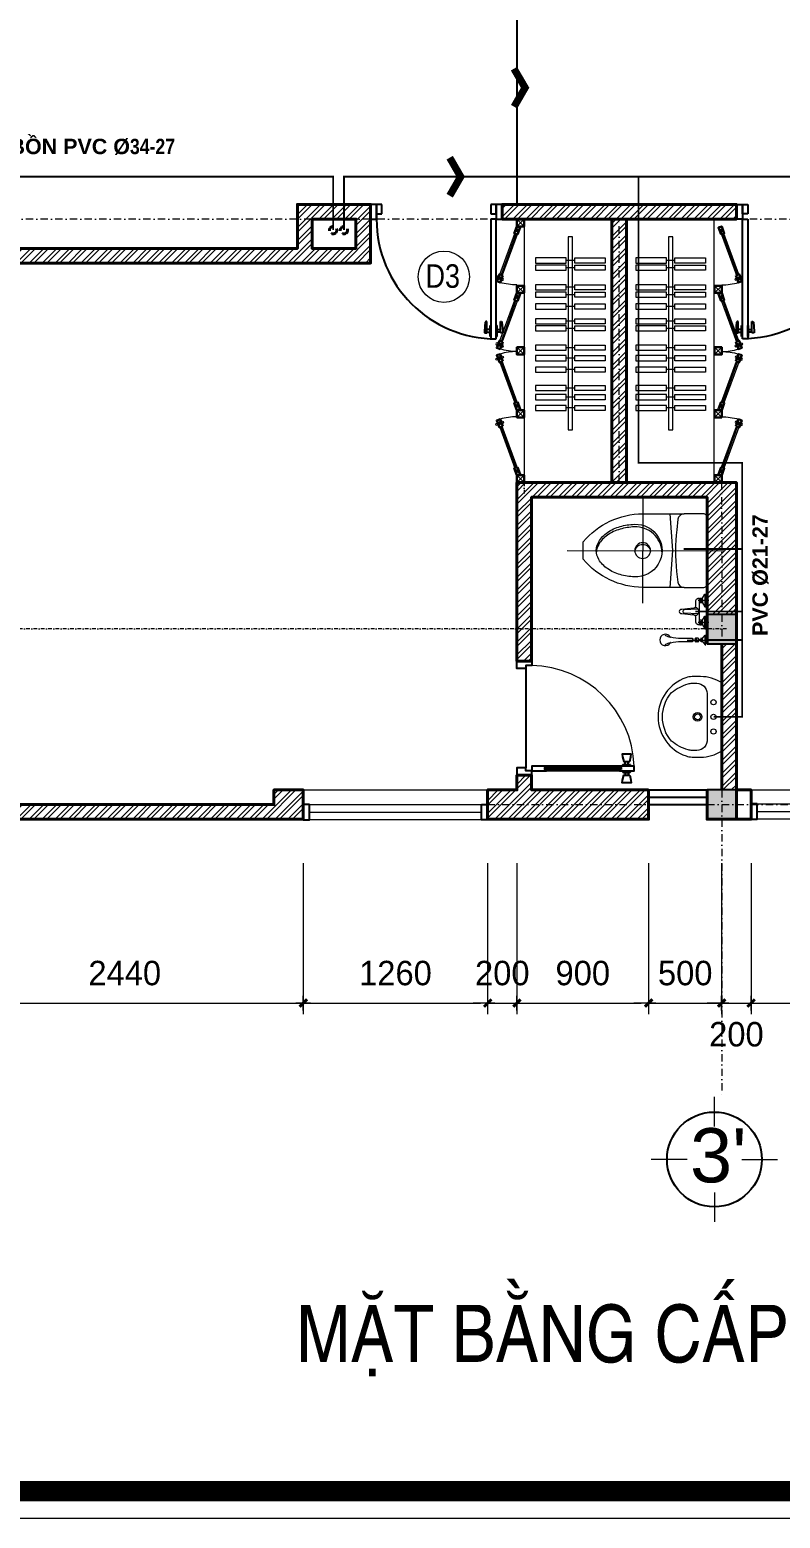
# Model space of a CAD drawing. Header units: millimetres. Extents: x 615730 to 2792744, y 139412 to 597571.
# Drawn here: x 696418 to 701546, y 261813 to 271981 of the extents above; entities that cross this region are included whole.
import ezdxf
from ezdxf.enums import TextEntityAlignment as Align

# ---------------------------------------------------------------- set-up
doc = ezdxf.new("R2010")
doc.units = ezdxf.units.MM
doc.header["$MEASUREMENT"] = 0
doc.header["$PDMODE"] = 34
for name, pattern in [('DASHDOT', [1, 0.5, -0.25, 0, -0.25]), ('DASHED2', [0.375, 0.25, -0.125]), ('HIDDEN2', [0.1875, 0.125, -0.0625])]:
    doc.linetypes.add(name, pattern=pattern)
doc.layers.get('0').update_dxf_attribs({"lineweight": 5})
for name, color, linetype, lineweight in [('0.1(9)', 9, 'Continuous', 13), ('1L', 1, 'Continuous', 9), ('AN_0.20', 2, 'Continuous', 20), ('CHITIET', 144, 'Continuous', 5), ('HATCH', 42, 'Continuous', 5), ('Ncua', 121, 'Continuous', 18), ('net dut', 6, 'DASHDOT', 40), ('NETNGOAITUONG', 1, 'Continuous', 40), ('NTHAY1', 61, 'Continuous', 25), ('thay', 7, 'Continuous', 15), ('TIM TRUC', 149, 'DASHDOT', 9), ('VATDUNG', 33, 'Continuous', 13), ('VLIEU', 250, 'Continuous', 9)]:
    doc.layers.add(name, color=color, linetype=linetype, lineweight=lineweight)
for name, color, linetype in [('AN_TEXT', 254, 'Continuous'), ('CUA', 132, 'Continuous'), ('DOORS', 1, 'Continuous'), ('H', 252, 'Continuous'), ('NET MANH', 252, 'Continuous'), ('NETCAT', 4, 'Continuous'), ('netthay', 3, 'Continuous'), ('SWING', 7, 'Continuous'), ('TEXT', 2, 'Continuous'), ('THBI-VS', 1, 'Continuous'), ('VL', 155, 'Continuous')]:
    doc.layers.add(name, color=color, linetype=linetype)
doc.styles.add('H280', font='', dxfattribs={"height": 200})
doc.styles.add('KT OZON', font='', dxfattribs={"height": 200})
doc.styles.add('romans', font='romans.shx', dxfattribs={"height": 240})
doc.styles.get("Standard").update_dxf_attribs({"font": ''})
doc.styles.add('VNI-AVO', font='vni-roms.shx')
doc.styles.get('H280').set_extended_font_data('VNI-Avo')
doc.styles.get('KT OZON').set_extended_font_data('VNI-Helve')
doc.styles.get('Standard').set_extended_font_data('VNI-Avo')
doc.dimstyles.new('1-50b', dxfattribs={"dimtxt": 167, "dimasz": 50, "dimexe": 75, "dimexo": 150, "dimgap": 120, "dimtad": 1, "dimdec": 0, "dimzin": 12, "dimtxsty": 'VNI-AVO', "dimblk": ']', "dimcen": 0, "dimdle": 50, "dimclrd": 252, "dimclre": 252, "dimclrt": 2, "dimadec": 0, "dimazin": 0, "dimtfac": 1, "dimtdec": 0, "dimtix": 1, "dimtmove": 2, "dimatfit": 0, "dimldrblk": 'OPEN90', "dimfxl": 1, "dimlwd": -1, "dimlwe": -1, "dimarcsym": 0})
pattern_1 = [(45, (27371.52, -23123.69), (-44.194174, 44.194174), []), (45, (27371.52, -23092.44), (-44.194174, 44.194174), [])]

# ---------------------------------------------------------------- blocks, each defined once
blk = doc.blocks.new('08PDRR02')
at = {"color": 0, "linetype": 'ByBlock'}
for p, q in [((1, 0), (0, 0)), ((0, 0), (0, -1)), ((1, -1), (1, 0)), ((0, -1), (1, -1))]:
    blk.add_line(p, q, dxfattribs=at)
blk = doc.blocks.new('08PDNB02')
at = {"color": 0, "linetype": 'ByBlock'}
for p, q in [((0, -1.62), (0, 1.62)), ((0, 1.62), (0.25, 1.62)), ((0.25, -1.62), (0.25, 1.62)), ((0.25, 0.38), (1.25, 0.38)), ((1.25, -0.55), (1.25, 2.75)), ((1.25, 2.75), (1.54, 2.75)), ((1.54, 2.75), (1.69, 2.59)), ((1.69, 2.59), (1.95, -0.13)), ((0.25, -1.62), (0, -1.62)), ((1.25, -0.38), (0.25, -0.38)), ((1.95, -0.55), (1.25, -0.55)), ((1.95, -0.13), (1.95, -0.55))]:
    blk.add_line(p, q, dxfattribs=at)
blk = doc.blocks.new('*U45')
at = {"layer": 'DOORS', "color": 0, "linetype": 'Continuous', "ltscale": 200}
for p, q in [((0, 15), (0, 55)), ((900, 15), (900, 55)), ((0, -25), (0, -55)), ((900, -25), (900, -55))]:
    blk.add_line(p, q, dxfattribs=at)
at = {"layer": 'SWING', "color": 1, "linetype": 'Continuous', "ltscale": 200}
blk.add_arc((0, 55), 900, 0, 90, dxfattribs=at)
at = {"layer": 'DOORS', "color": 8, "linetype": 'Continuous', "ltscale": 200, "xscale": 25.4, "yscale": 25.4, "zscale": 25.4, "rotation": 180}
blk.add_blockref('08PDNB02', (0, 895), dxfattribs=at)
at = {"layer": 'DOORS', "color": 0, "linetype": 'Continuous', "ltscale": 200, "xscale": 900, "yscale": 39.99999999999999, "rotation": 90}
blk.add_blockref('08PDRR02', (0, 55), dxfattribs=at)
at = {"layer": 'DOORS', "color": 8, "linetype": 'Continuous', "ltscale": 200, "xscale": 25.4, "yscale": -25.4, "zscale": 25.4}
blk.add_blockref('08PDNB02', (40, 895), dxfattribs=at)
at = {"layer": 'DOORS', "color": 0, "linetype": 'Continuous', "ltscale": 200, "xscale": 45, "yscale": 110}
for p in [(-45, 55), (900, 55)]:
    blk.add_blockref('08PDRR02', p, dxfattribs=at)
at = {"layer": 'DOORS', "color": 1, "linetype": 'Continuous', "ltscale": 200, "xscale": 39.99999999999999, "yscale": 69.99999999999999}
for p in [(0, 15), (860, 15)]:
    blk.add_blockref('08PDRR02', p, dxfattribs=at)
blk = doc.blocks.new('A$C15981CF1')
at = {"color": 8, "linetype": 'Continuous'}
for p, q in [((98, 611), (98, 89)), ((81, 101), (81, 599)), ((114, 101), (114, 599)), ((71, 61), (51, 61)), ((71, 40), (51, 40)), ((124, 61), (144, 61)), ((124, 40), (144, 40))]:
    blk.add_line(p, q, dxfattribs=at)
for points in [[(101, 741), (101, 801), (51, 801), (51, 700), (81, 700), (81, 741)], [(780, 741), (780, 801), (831, 801), (831, 700), (800, 700), (800, 741)], [(81, 599), (91, 599), (91, 611), (104, 611), (104, 599), (114, 599), (114, 700), (81, 700)], [(51, 30), (18, 22), (0, 20), (0, 81), (18, 79), (51, 71)], [(91, 89), (91, 101), (81, 101), (81, 0), (114, 0), (114, 101), (104, 101), (104, 89)], [(144, 30), (178, 22), (195, 20), (195, 81), (178, 79), (144, 71)]]:
    blk.add_lwpolyline(points, close=True, dxfattribs=at)
for points in [[(81, 78), (76, 78, 0.414214), (71, 73), (71, 30, 0.414214), (76, 25), (81, 25)], [(114, 78), (119, 78, -0.414214), (124, 73), (124, 30, -0.414214), (119, 25), (114, 25)]]:
    blk.add_lwpolyline(points, format="xyb", dxfattribs=at)
at = {"layer": '1L', "color": 8, "linetype": 'Continuous'}
for p, q in [((91, 611), (91, 89)), ((104, 611), (104, 89))]:
    blk.add_line(p, q, dxfattribs=at)
at = {"layer": '1L', "color": 8}
blk.add_arc((90, 710), 710, 271.9486, 359.1894, dxfattribs=at)
blk = doc.blocks.new('A$C1697067F')
at = {"layer": 'NETCAT', "color": 8, "linetype": 'Continuous'}
blk.add_blockref('A$C15981CF1', (0, 0), dxfattribs=at)
blk = doc.blocks.new('TRUC 1')
at = {"ltscale": 50}
blk.add_circle((0, -9525), 8572, dxfattribs=at)
at = {"layer": '0.1(9)', "ltscale": 50}
for p, q in [((0, -3572), (0, 1782)), ((-4942, -9525), (-11427, -9525)), ((4942, -9525), (11427, -9525)), ((0, -15478), (0, -20832))]:
    blk.add_line(p, q, dxfattribs=at)
at = {"layer": 'TEXT', "ltscale": 50, "style": 'H280'}
blk.add_attdef('1', text='', height=10478, dxfattribs=at).set_placement((-214, -4892), align=Align.CENTER)
blk = doc.blocks.new('vtt2')
at = {"layer": 'VATDUNG'}
for p, q in [((-10, 0), (10, 0)), ((10, 0), (10, -10)), ((140, 0), (140, -10)), ((160, 0), (140, 0)), ((-44, -16), (-44, -11)), ((-44, -11), (44, -11)), ((-16, -33), (-44, -16)), ((-44, -16), (44, -16)), ((0, -33), (-16, -33)), ((-15, -51), (-15, -39)), ((-13, -37), (-14, -33)), ((-13, -37), (-10, -37)), ((10, -10), (-10, -10)), ((-9, -56), (-9, -53)), ((-7, -52), (-7, -37)), ((-4, -37), (4, -37)), ((4, -53), (-4, -53)), ((0, -33), (16, -33)), ((7, -52), (7, -37)), ((9, -56), (9, -53)), ((10, -37), (13, -37)), ((13, -53), (10, -53)), ((13, -37), (14, -33)), ((15, -39), (15, -51)), ((16, -33), (44, -16)), ((44, -16), (44, -11)), ((58, -68), (63, -156)), ((92, -68), (87, -156)), ((106, -16), (106, -11)), ((194, -11), (106, -11)), ((134, -33), (106, -16)), ((194, -16), (106, -16)), ((150, -33), (134, -33)), ((135, -39), (135, -51)), ((137, -37), (136, -33)), ((140, -37), (137, -37)), ((137, -53), (140, -53)), ((140, -10), (160, -10)), ((141, -56), (141, -53)), ((143, -52), (143, -37)), ((154, -37), (146, -37)), ((146, -53), (154, -53)), ((150, -33), (166, -33)), ((157, -52), (157, -37)), ((159, -56), (159, -53)), ((163, -37), (160, -37)), ((163, -37), (164, -33)), ((165, -51), (165, -39)), ((166, -33), (194, -16)), ((194, -16), (194, -11)), ((237, -15), (237, -11)), ((302, -11), (237, -11)), ((261, -35), (237, -15)), ((302, -15), (237, -15)), ((257, -65), (257, -78)), ((258, -43), (258, -37)), ((280, -37), (259, -37)), ((259, -43), (280, -43)), ((261, -35), (270, -35)), ((261, -45), (270, -45)), ((266, -60), (267, -47)), ((278, -35), (270, -35)), ((278, -45), (270, -45)), ((273, -60), (272, -47)), ((278, -35), (302, -15)), ((280, -43), (280, -37)), ((282, -65), (282, -78)), ((302, -15), (302, -11))]:
    blk.add_line(p, q, dxfattribs=at)
at = {"layer": 'VATDUNG', "linetype": 'Continuous'}
for p, q in [((0, 11), (0, -62)), ((150, 11), (150, -62)), ((270, -138), (270, 24)), ((259, -43), (259, -37)), ((260, -43), (260, -37)), ((261, -43), (261, -37)), ((262, -43), (262, -37)), ((263, -43), (263, -37)), ((263, -85), (263, -73)), ((264, -43), (264, -37)), ((265, -43), (265, -37)), ((266, -43), (266, -37)), ((267, -43), (267, -37)), ((268, -43), (268, -37)), ((269, -43), (269, -37)), ((270, -43), (270, -37)), ((271, -43), (271, -37)), ((272, -43), (272, -37)), ((273, -43), (273, -37)), ((274, -43), (274, -37)), ((275, -43), (275, -37)), ((276, -43), (276, -37)), ((276, -85), (276, -73)), ((277, -43), (277, -37)), ((278, -43), (278, -37)), ((279, -43), (279, -37))]:
    blk.add_line(p, q, dxfattribs=at)
at = {"layer": 'VATDUNG'}
for points in [[(-10, -10), (-10, 0)], [(160, -10), (160, 0)]]:
    blk.add_lwpolyline(points, dxfattribs=at)
for points in [[(-10, -53), (-13, -53, -0.414214), (-15, -51)], [(53, -95, -0.076151), (50, -87, 0.253452), (33, -78), (1, -78, -0.414214), (-15, -62), (-15, -56), (165, -56), (165, -62, -0.414214), (149, -78), (117, -78, 0.253452), (100, -87, -0.076151), (97, -95)], [(53, -96), (61, -175, 1.184895), (89, -175), (97, -95)], [(160, -53), (163, -53, 0.414214), (165, -51)], [(262, -100, 0.24616), (260, -103), (260, -177, -0.04738), (251, -252, 3.957386), (288, -252, -0.04738), (280, -177), (280, -103, 0.182299), (278, -100, 0.036518), (277, -97, 0.144549), (262, -97, 0.036518), (261, -100)], [(266, -57, 0.018576), (265, -58, 0.076901), (261, -59, 0.107156), (258, -62, 0.146395), (257, -65, 0.146395)], [(270, -71, 0.063925), (265, -71, 0.076901), (261, -73, 0.107156), (258, -76, 0.146395), (257, -78, 0.146395), (258, -81, 0.107156), (261, -84, 0.045668), (263, -85, 0.063925)], [(276, -85, 0.045668), (278, -84, 0.107156), (281, -81, 0.146395), (282, -78, 0.146395), (281, -76, 0.107156), (278, -73, 0.076901), (274, -71, 0.063925), (270, -71, 0.063925)], [(282, -65, 0.146395), (281, -62, 0.107156), (278, -59, 0.076901), (274, -58, 0.018576), (273, -57, 0.063925)]]:
    blk.add_lwpolyline(points, format="xyb", dxfattribs=at)
at = {"layer": 'VATDUNG', "linetype": 'Continuous'}
for points in [[(270, -72, 0.063925), (265, -73, 0.076901), (261, -74, 0.107156), (259, -76, 0.146395), (259, -78, 0.146395), (259, -80, 0.107156), (261, -83, 0.033209), (263, -83, 0.063925)], [(276, -83, 0.033209), (278, -83, 0.107156), (280, -80, 0.146395), (280, -78, 0.146395), (280, -76, 0.107156), (278, -74, 0.076901), (274, -73, 0.063925), (270, -72, 0.063925)]]:
    blk.add_lwpolyline(points, format="xyb", dxfattribs=at)
at = {"layer": 'VATDUNG'}
for centre, radius, start, end in [((-13, -39), 2, 90, 180), ((-23, -97), 61.9, 75.1734, 77.7048), ((-23, 8), 61.9, 282.2952, 284.8266), ((9, -97), 61.9, 102.2952, 104.8266), ((9, 8), 61.9, 255.1734, 257.7048), ((-9, -97), 61.9, 75.1734, 77.7048), ((-9, 8), 61.9, 282.2952, 284.8266), ((23, -97), 61.9, 102.2952, 104.8266), ((23, 8), 61.9, 255.1734, 257.7048), ((13, -39), 2, 0, 90), ((13, -51), 2, 270, 0), ((75, -82), 25.7, 346.8148, 193.1852), ((75, -82), 25.7, 210.604, 233.5986), ((33, -98), 20, 6.0147, 10.6781), ((75, -82), 25.7, 306.4014, 329.396), ((117, -98), 20, 169.3219, 173.9853), ((137, -39), 2, 90, 180), ((137, -51), 2, 180, 270), ((127, -97), 61.9, 75.1734, 77.7048), ((127, 8), 61.9, 282.2952, 284.8266), ((159, -97), 61.9, 102.2952, 104.8266), ((159, 8), 61.9, 255.1734, 257.7048), ((141, -97), 61.9, 75.1734, 77.7048), ((141, 8), 61.9, 282.2952, 284.8266), ((173, -97), 61.9, 102.2952, 104.8266), ((173, 8), 61.9, 255.1734, 257.7048), ((163, -39), 2, 0, 90), ((261, -36), 1.64, 104.0487, 187.5065), ((261, -44), 1.64, 172.4935, 255.9513), ((270, -127), 28, 73.5498, 106.4502), ((269, -43), 4.42, 204.1816, 274.5789), ((268, -60), 2.4, 173.0536, 247.3092), ((270, -57), 6.2, 247.3092, 292.6908), ((270, -43), 4.42, 265.4211, 335.8184), ((271, -60), 2.4, 292.6908, 6.9464), ((276, -103), 3.78, 49.8361, 63.8259), ((278, -36), 1.64, 352.4935, 75.9513), ((278, -44), 1.64, 284.0487, 7.5065), ((75, -155), 12.4, 183.071, 356.929), ((-23251, 9104), 25297, 338.1998, 338.2527), ((31, -194), 228, 340.6929, 344.5981), ((-141, -170), 401, 347.8411, 348.1128), ((680, -170), 401, 191.8872, 192.1589), ((508, -194), 228, 195.4019, 199.3071), ((23790, 9104), 25297, 201.7473, 201.8002)]:
    blk.add_arc(centre, radius, start, end, dxfattribs=at)
blk = doc.blocks.new('A$C2E0F34A2')
at = {"color": 126, "lineweight": 9}
for p, q in [((0, 0), (50, 50)), ((50, 0), (0, 50))]:
    blk.add_line(p, q, dxfattribs=at)
at = {"lineweight": 30}
blk.add_lwpolyline([(50, 50), (0, 50), (0, 0), (50, 0)], close=True, dxfattribs=at)
blk = doc.blocks.new('A$C53DA2F3A')
at = {"color": 126, "lineweight": 9}
for p, q in [((91, 51), (579, 229)), ((572, 248), (671, 240)), ((586, 209), (656, 279)), ((0, 39), (98, 31)), ((14, 0), (84, 70))]:
    blk.add_line(p, q, dxfattribs=at)
blk.add_lwpolyline([(96, 37), (584, 215), (574, 242), (86, 64)], close=True)
at = {"lineweight": 30}
for points in [[(586, 209), (671, 240), (656, 279), (572, 248)], [(98, 31), (14, 0), (0, 39), (84, 70)]]:
    blk.add_lwpolyline(points, close=True, dxfattribs=at)
for centre in [(609, 276), (633, 212)]:
    blk.add_circle(centre, 13.3)
at = {"color": 126, "lineweight": 9}
blk.add_arc((-10, 37), 710, 0.1773, 16.5715, dxfattribs=at)
blk = doc.blocks.new('A$C7FCA254A')
at = {"layer": 'VLIEU', "extrusion": (-1.22461e-16, 4.94336e-30, -1)}
for points in [[(-410.4, 570), (-409.8, 0)], [(-557.6, 484.3), (-571.6, 284.8), (-557.2, 85.3)], [(0, 285.4), (-851.7, 284.5)]]:
    blk.add_lwpolyline(points, dxfattribs=at)
for points in [[(-634.1, 85.3), (-409.9, 85.5, 0.218492), (-87, 237.8), (-87.1, 332.8, 0.218492), (-410.3, 484.5), (-634.5, 484.3)], [(-514.6, 277.8, -0.414259), (-365.1, 413.4, -0.060335), (-287.3, 401.1, -0.081386), (-219.1, 369.1, -0.106971), (-171.7, 318.9, -0.116903), (-158.6, 278.1, -0.116903)]]:
    blk.add_lwpolyline(points, format="xyb", dxfattribs=at)
for points in [[(-761.4, 108.9), (-761.8, 460.4, -0.414214), (-738, 484.2), (-634.5, 484.3, -0.379919), (-601.4, 455), (-594.5, 397.1, -0.059314), (-594.2, 172.5), (-601.1, 114.6, -0.379919), (-634.1, 85.3), (-737.6, 85.2, -0.414214)], [(-365.1, 427.6, 1.051391), (-364.8, 142.5, 0.060335), (-287, 154.9, 0.081386), (-218.9, 187, 0.106971), (-171.6, 237.3, 0.136416), (-158.3, 285.3, 0.136416), (-171.7, 333.2, 0.106971), (-219.1, 383.4, 0.081386), (-287.3, 415.4, 0.060335)]]:
    blk.add_lwpolyline(points, format="xyb", close=True, dxfattribs=at)
blk.add_circle((-410.1, 285), 42.8, dxfattribs=at)
blk.add_arc((-410.1, 275.5), 42.8, 6.43877, 173.68003, dxfattribs=at)
blk = doc.blocks.new('A$C27AD62B1')
at = {"layer": 'NETCAT', "rotation": 90}
blk.add_blockref('A$C7FCA254A', (570, 0), dxfattribs=at)
blk = doc.blocks.new('LAV3')
at = {"color": 0, "linetype": 'ByBlock'}
for points in [[(-275, -203, 0.073543), (-267, -245, 0.712116), (267, -244, 0.073543), (275, -203), (275, -144, 0.151566), (232, 0), (-232, 0, 0.152056), (-275, -144)], [(166, -343, -0.374236), (-166, -343, -0.103818), (-225, -230, -0.071348), (-230, -202), (-230, -170, -0.399589), (-160, -100), (152, -100, -0.433457), (230, -170), (230, -202, -0.071348), (225, -230, -0.103818)]]:
    blk.add_lwpolyline(points, format="xyb", close=True, dxfattribs=at)
for centre, radius in [((-100, -56), 18), ((0, -56), 18), ((100, -56), 18), ((0, -165), 30), ((0, -165), 20)]:
    blk.add_circle(centre, radius, dxfattribs=at)
blk = doc.blocks.new(']')
for p, q in [((1, 0), (-1, 0)), ((0, 1), (0, -1))]:
    blk.add_line(p, q)
at = {"color": 9, "const_width": 0.4}
blk.add_lwpolyline([(-0.51, -0.51), (0.51, 0.51)], dxfattribs=at)
blk = doc.blocks.new('*D1403')
at = {"layer": 'DEFPOINTS', "color": 0, "ltscale": 10, "transparency": 16777216}
for p in [(695847, 266438), (698287, 266438), (698287, 265332)]:
    blk.add_point(p, dxfattribs=at)
at = {"layer": 'VLIEU', "color": 252, "ltscale": 10, "transparency": 16777216}
for p, q in [((695847, 266288), (695847, 265257)), ((698287, 266288), (698287, 265257)), ((695897, 265332), (698237, 265332))]:
    blk.add_line(p, q, dxfattribs=at)
at = {"layer": 'VLIEU', "color": 252, "ltscale": 10, "transparency": 16777216, "xscale": 50, "yscale": 50, "zscale": 50, "rotation": 180}
blk.add_blockref(']', (695847, 265332), dxfattribs=at)
at = {"layer": 'VLIEU', "color": 252, "ltscale": 10, "transparency": 16777216, "xscale": 50, "yscale": 50, "zscale": 50}
blk.add_blockref(']', (698287, 265332), dxfattribs=at)
at = {"layer": 'VLIEU', "color": 2, "ltscale": 10, "transparency": 16777216, "insert": (697067, 265536), "char_height": 167, "attachment_point": 5, "style": 'VNI-AVO'}
blk.add_mtext('2440', dxfattribs=at)
blk = doc.blocks.new('_Open90')
at = {"color": 0, "linetype": 'ByBlock', "lineweight": -2}
for p, q in [((0, 0), (-1, 0)), ((-0.5, 0.5), (0, 0)), ((0, 0), (-0.5, -0.5))]:
    blk.add_line(p, q, dxfattribs=at)
blk = doc.blocks.new('*D1404')
at = {"layer": 'DEFPOINTS', "color": 0, "ltscale": 10, "transparency": 16777216}
for p in [(698287, 266438), (699547, 266438), (699547, 265332)]:
    blk.add_point(p, dxfattribs=at)
at = {"layer": 'VLIEU', "color": 252, "ltscale": 10, "transparency": 16777216}
for p, q in [((698287, 266288), (698287, 265257)), ((699547, 266288), (699547, 265257)), ((698337, 265332), (699497, 265332))]:
    blk.add_line(p, q, dxfattribs=at)
at = {"layer": 'VLIEU', "color": 252, "ltscale": 10, "transparency": 16777216, "xscale": 50, "yscale": 50, "zscale": 50, "rotation": 180}
blk.add_blockref(']', (698287, 265332), dxfattribs=at)
at = {"layer": 'VLIEU', "color": 252, "ltscale": 10, "transparency": 16777216, "xscale": 50, "yscale": 50, "zscale": 50}
blk.add_blockref(']', (699547, 265332), dxfattribs=at)
at = {"layer": 'VLIEU', "color": 2, "ltscale": 10, "transparency": 16777216, "insert": (698917, 265536), "char_height": 167, "attachment_point": 5, "style": 'VNI-AVO'}
blk.add_mtext('1260', dxfattribs=at)
blk = doc.blocks.new('*D1405')
at = {"layer": 'DEFPOINTS', "color": 0, "ltscale": 10, "transparency": 16777216}
for p in [(699547, 266438), (699747, 266438), (699747, 265332)]:
    blk.add_point(p, dxfattribs=at)
at = {"layer": 'VLIEU', "color": 252, "ltscale": 10, "transparency": 16777216}
for p, q in [((699547, 266288), (699547, 265257)), ((699747, 266288), (699747, 265257)), ((699497, 265332), (699447, 265332)), ((699547, 265332), (699747, 265332)), ((699797, 265332), (699847, 265332))]:
    blk.add_line(p, q, dxfattribs=at)
at = {"layer": 'VLIEU', "color": 252, "ltscale": 10, "transparency": 16777216, "xscale": 50, "yscale": 50, "zscale": 50}
blk.add_blockref(']', (699547, 265332), dxfattribs=at)
at = {"layer": 'VLIEU', "color": 252, "ltscale": 10, "transparency": 16777216, "xscale": 50, "yscale": 50, "zscale": 50, "rotation": 180}
blk.add_blockref(']', (699747, 265332), dxfattribs=at)
at = {"layer": 'VLIEU', "color": 2, "ltscale": 10, "transparency": 16777216, "insert": (699647, 265536), "char_height": 167, "attachment_point": 5, "style": 'VNI-AVO'}
blk.add_mtext('200', dxfattribs=at)
blk = doc.blocks.new('*D1406')
at = {"layer": 'DEFPOINTS', "color": 0, "ltscale": 10, "transparency": 16777216}
for p in [(699747, 266438), (700647, 266438), (700647, 265332)]:
    blk.add_point(p, dxfattribs=at)
at = {"layer": 'VLIEU', "color": 252, "ltscale": 10, "transparency": 16777216}
for p, q in [((699747, 266288), (699747, 265257)), ((700647, 266288), (700647, 265257)), ((699797, 265332), (700597, 265332))]:
    blk.add_line(p, q, dxfattribs=at)
at = {"layer": 'VLIEU', "color": 252, "ltscale": 10, "transparency": 16777216, "xscale": 50, "yscale": 50, "zscale": 50, "rotation": 180}
blk.add_blockref(']', (699747, 265332), dxfattribs=at)
at = {"layer": 'VLIEU', "color": 252, "ltscale": 10, "transparency": 16777216, "xscale": 50, "yscale": 50, "zscale": 50}
blk.add_blockref(']', (700647, 265332), dxfattribs=at)
at = {"layer": 'VLIEU', "color": 2, "ltscale": 10, "transparency": 16777216, "insert": (700197, 265536), "char_height": 167, "attachment_point": 5, "style": 'VNI-AVO'}
blk.add_mtext('900', dxfattribs=at)
blk = doc.blocks.new('*D1407')
at = {"layer": 'DEFPOINTS', "color": 0, "ltscale": 10, "transparency": 16777216}
for p in [(700647, 266438), (701146, 266438), (701146, 265332)]:
    blk.add_point(p, dxfattribs=at)
at = {"layer": 'VLIEU', "color": 252, "ltscale": 10, "transparency": 16777216}
for p, q in [((700647, 266288), (700647, 265257)), ((701146, 266288), (701146, 265257)), ((700597, 265332), (700547, 265332)), ((700647, 265332), (701146, 265332)), ((701196, 265332), (701246, 265332))]:
    blk.add_line(p, q, dxfattribs=at)
at = {"layer": 'VLIEU', "color": 252, "ltscale": 10, "transparency": 16777216, "xscale": 50, "yscale": 50, "zscale": 50}
blk.add_blockref(']', (700647, 265332), dxfattribs=at)
at = {"layer": 'VLIEU', "color": 252, "ltscale": 10, "transparency": 16777216, "xscale": 50, "yscale": 50, "zscale": 50, "rotation": 180}
blk.add_blockref(']', (701146, 265332), dxfattribs=at)
at = {"layer": 'VLIEU', "color": 2, "ltscale": 10, "transparency": 16777216, "insert": (700897, 265536), "char_height": 167, "attachment_point": 5, "style": 'VNI-AVO'}
blk.add_mtext('500', dxfattribs=at)
blk = doc.blocks.new('*D1408')
at = {"layer": 'DEFPOINTS', "color": 0, "ltscale": 10, "transparency": 16777216}
for p in [(701146, 266438), (701347, 266438), (701347, 265332)]:
    blk.add_point(p, dxfattribs=at)
at = {"layer": 'VLIEU', "color": 252, "ltscale": 10, "transparency": 16777216}
for p, q in [((701146, 266288), (701146, 265257)), ((701347, 266288), (701347, 265257)), ((701096, 265332), (701046, 265332)), ((701146, 265332), (701347, 265332)), ((701397, 265332), (701447, 265332))]:
    blk.add_line(p, q, dxfattribs=at)
at = {"layer": 'VLIEU', "color": 252, "ltscale": 10, "transparency": 16777216, "xscale": 50, "yscale": 50, "zscale": 50}
blk.add_blockref(']', (701146, 265332), dxfattribs=at)
at = {"layer": 'VLIEU', "color": 252, "ltscale": 10, "transparency": 16777216, "xscale": 50, "yscale": 50, "zscale": 50, "rotation": 180}
blk.add_blockref(']', (701347, 265332), dxfattribs=at)
at = {"layer": 'VLIEU', "color": 2, "ltscale": 10, "transparency": 16777216, "insert": (701247, 265118), "char_height": 167, "attachment_point": 5, "style": 'VNI-AVO'}
blk.add_mtext('200', dxfattribs=at)
blk = doc.blocks.new('*D1409')
at = {"layer": 'DEFPOINTS', "color": 0, "ltscale": 10, "transparency": 16777216}
for p in [(701347, 266438), (702607, 266438), (702607, 265332)]:
    blk.add_point(p, dxfattribs=at)
at = {"layer": 'VLIEU', "color": 252, "ltscale": 10, "transparency": 16777216}
for p, q in [((701347, 266288), (701347, 265257)), ((702607, 266288), (702607, 265257)), ((701397, 265332), (702557, 265332))]:
    blk.add_line(p, q, dxfattribs=at)
at = {"layer": 'VLIEU', "color": 252, "ltscale": 10, "transparency": 16777216, "xscale": 50, "yscale": 50, "zscale": 50, "rotation": 180}
blk.add_blockref(']', (701347, 265332), dxfattribs=at)
at = {"layer": 'VLIEU', "color": 252, "ltscale": 10, "transparency": 16777216, "xscale": 50, "yscale": 50, "zscale": 50}
blk.add_blockref(']', (702607, 265332), dxfattribs=at)
at = {"layer": 'VLIEU', "color": 2, "ltscale": 10, "transparency": 16777216, "insert": (701977, 265536), "char_height": 167, "attachment_point": 5, "style": 'VNI-AVO'}
blk.add_mtext('1260', dxfattribs=at)

msp = doc.modelspace()

# ---------------------------------------------------------------- hatches: boundary and pattern name
at = {"layer": 'VLIEU', "ltscale": 10}
h = msp.add_hatch(dxfattribs=at)
h.set_pattern_fill('STEEL', color=256, scale=500, style=0)
h.set_pattern_definition(pattern_1)
h.paths.add_polyline_path([(693946.4, 271706.5), (693746.4, 271706.5), (693746.4, 271187.9), (693946.4, 271187.9)])
h.paths.add_polyline_path([(693946.4, 270987.9), (693746.4, 270987.9), (693746.4, 270587.9), (694146.4, 270587.9), (694146.4, 270687.9), (694146.4, 270787.9), (693946.4, 270787.9)])
h.paths.add_polyline_path([(695946.6, 270787.9), (695046.6, 270787.9), (695046.6, 270587.9), (695846.6, 270587.9), (695846.6, 267987.9), (694246.6, 267987.9), (694246.6, 267887.9), (693746.6, 267887.9), (693746.6, 267987.9), (693346.6, 267987.9), (693346.6, 267887.9), (692846.6, 267887.9), (692846.6, 267987.9), (692446.6, 267987.9), (692446.6, 268362.9), (692246.6, 268362.9), (692246.6, 267687.9), (692846.6, 267687.9), (692846.6, 267787.9), (693346.6, 267787.9), (693346.6, 267687.9), (693746.6, 267687.9), (693746.6, 267787.9), (694246.6, 267787.9), (694246.6, 267687.9), (694646.6, 267687.9), (694646.6, 267787.9), (695146.6, 267787.9), (695146.6, 267687.9), (695746.6, 267687.9), (695746.6, 267587.9), (695946.6, 267587.9), (695946.6, 270387.9), (698746.6, 270387.9), (698746.6, 270787.9), (698247.1, 270787.9), (698247.1, 270487.9), (695946.6, 270487.9)])
h.paths.add_polyline_path([(698347.1, 270687.9), (698646.6, 270687.9), (698646.6, 270487.9), (698347.1, 270487.9)], flags=16)
h = msp.add_hatch(dxfattribs=at)
h.set_pattern_fill('STEEL', color=256, scale=500, style=0)
h.set_pattern_definition(pattern_1)
h.paths.add_polyline_path([(700496.6, 270687.9), (700396.6, 270687.9), (700396.6, 268887.9), (700496.6, 268887.9)])
h.paths.add_polyline_path([(701246.6, 270787.9), (699646.6, 270787.9), (699646.6, 270687.9), (701046.6, 270687.9), (701146.6, 270687.9), (701246.6, 270687.9)])
h = msp.add_hatch(dxfattribs=at)
h.set_pattern_fill('STEEL', color=256, scale=500, style=0)
h.set_pattern_definition(pattern_1)
h.paths.add_polyline_path([(699846.6, 268787.9), (701046.6, 268787.9), (701046.6, 268639.2, -0.0000707), (701046.6, 268639.2), (701046.6, 268229.6), (701046.6, 267986.8), (701246.6, 267986.8), (701246.6, 268887.9), (699746.6, 268887.9), (699746.6, 267667.9), (699846.6, 267667.9)])
h.paths.add_polyline_path([(701246.6, 267786.8), (701146.5, 267786.8), (701146.5, 267464.6, -0.0716684), (701147.5, 267457.6, -0.0715985), (701146.5, 267450.5), (701146.5, 267314.6, -0.0709209), (701147.5, 267307.6, -0.070851), (701146.5, 267300.6), (701146.6, 267164.5, -0.0701658), (701147.5, 267157.6, -0.0700959), (701146.6, 267150.7), (701146.6, 266787.9), (701246.6, 266787.9), (701246.6, 266787.9)])
h = msp.add_hatch(dxfattribs=at)
h.set_pattern_fill('STEEL', color=256, scale=500, style=0)
h.set_pattern_definition(pattern_1)
h.paths.add_polyline_path([(698286.6, 266689.6), (698286.6, 266787.9), (698086.6, 266787.9), (698086.6, 266687.9), (695946.6, 266687.9), (695946.6, 266987.9), (695746.6, 266987.9), (695746.6, 266787.9), (695146.6, 266787.9), (695146.6, 266587.9), (698286.6, 266587.9)])
h = msp.add_hatch(dxfattribs=at)
h.set_pattern_fill('STEEL', color=256, scale=500, style=0)
h.set_pattern_definition(pattern_1)
h.paths.add_polyline_path([(700646.6, 266787.9), (699846.6, 266787.9), (699846.6, 266887.9), (699746.6, 266887.9), (699746.6, 266787.9), (699546.6, 266787.9), (699546.6, 266587.9), (700646.6, 266587.9)])

# ---------------------------------------------------------------- linework, layer by layer
at = {"layer": 'AN_0.20', "color": 3}
msp.add_circle((699248, 270294.2), 175, dxfattribs=at)
at = {"layer": 'CUA'}
for points in [[(698328.9, 266689.6), (698286.6, 266689.6), (698286.6, 266584), (698328.9, 266584), (698328.9, 266689.6)], [(699504.3, 266689.6), (699546.6, 266689.6), (699546.6, 266584), (699504.3, 266584), (699504.3, 266689.6)], [(701388.9, 266693.5), (701346.6, 266693.5), (701346.6, 266587.9), (701388.9, 266587.9), (701388.9, 266693.5)]]:
    msp.add_lwpolyline(points, dxfattribs=at)
at = {"layer": 'H', "const_width": 138.2}
msp.add_lwpolyline([(687731.9, 261996.9), (714734.7, 261996.9), (714734.7, 280981.9), (687731.9, 280981.9)], close=True, dxfattribs=at)
at = {"layer": 'HATCH', "color": 9}
msp.add_lwpolyline([(699727.8, 271455.7, 50, 50, 0), (699802.8, 271585.6, 50, 50, 0), (699726.8, 271715.5, 50, 50, 0), (699802.8, 271585.6, 0, 0, 0), (699653.3, 271585.6, 0, 0, 0)], format="xyseb", dxfattribs=at)
at = {"layer": 'net dut', "linetype": 'HIDDEN2', "ltscale": 400, "const_width": 12.1, "elevation": 126.9}
for points in [[(690886.6, 271396.2), (694283.8, 271396.2), (694283.8, 270977.5), (698490.7, 270977.5), (698490.7, 270612.4)], [(701090.6, 267287.4), (701286.4, 267287.3), (701286.4, 269022.9), (700578.4, 269022.9), (700578.4, 270977.5), (698565, 270977.5), (698565, 270612.4)], [(700578.4, 270977.5), (708396.6, 270977.5), (708396.6, 267424.4), (710250.2, 267424.4), (710250.2, 267549)], [(700886, 268434.4), (701286.4, 268434.4)], [(701031, 267812.7), (701286.4, 267812.7)]]:
    msp.add_lwpolyline(points, dxfattribs=at)
at = {"layer": 'net dut', "color": 9, "linetype": 'DASHED2', "elevation": 126.9}
msp.add_lwpolyline([(699287.7, 271107.4, 50, 50, 0), (699362.7, 270977.5, 50, 50, 0), (699287.7, 270847.6, 50, 50, 0), (699362.7, 270977.5, 0, 0, 0), (699240.2, 270977.5, 0, 0, 0)], format="xyseb", dxfattribs=at)
at = {"layer": 'net dut', "linetype": 'HIDDEN2', "ltscale": 400, "const_width": 12.1}
msp.add_lwpolyline([(700966.5, 268007.2), (701286.4, 268007.2)], dxfattribs=at)
at = {"layer": 'net dut', "linetype": 'HIDDEN2', "ltscale": 400}
for centre in [(698490.7, 270612.4, 126.9), (698565, 270612.4, 126.9)]:
    msp.add_circle(centre, 25.2, dxfattribs=at)
at = {"layer": 'NET MANH'}
for points in [[(701046.5, 267786.8), (701246.5, 267786.8), (701246.5, 267986.8), (701046.5, 267986.8)], [(701046.5, 266587.9), (701246.5, 266587.9), (701246.5, 266787.9), (701046.5, 266787.9)]]:
    msp.add_lwpolyline(points, close=True, dxfattribs=at)
for points in [[(701046.6, 267986.8), (701246.6, 267986.8), (701046.6, 267786.8), (701246.6, 267786.8)], [(701046.6, 266787.9), (701246.6, 266787.9), (701046.6, 266587.9), (701246.6, 266587.9)]]:
    msp.add_solid(points, dxfattribs=at)
at = {"layer": 'NETNGOAITUONG'}
for p, q in [((700396.6, 268887.9), (700396.6, 270687.9)), ((700496.6, 268887.9), (700496.6, 270687.9)), ((701146.5, 267786.8), (701146.6, 266787.9))]:
    msp.add_line(p, q, dxfattribs=at)
for points in [[(695946.6, 270387.9), (698746.6, 270387.9), (698746.6, 270787.9), (698247.1, 270787.9), (698247.1, 270487.9), (695946.6, 270487.9)], [(699646.6, 270687.9), (701046.6, 270687.9), (701046.6, 270687.9), (701146.6, 270687.9), (701146.6, 270687.9), (701246.6, 270687.9), (701246.6, 270787.9), (699646.6, 270787.9), (699646.6, 270687.9), (699646.6, 270687.9)], [(701246.6, 266787.9), (701246.6, 266787.9), (701246.6, 266787.9), (701246.6, 268887.9), (699746.6, 268887.9), (699746.6, 267667.9), (699846.6, 267667.9), (699846.6, 268787.9), (701046.6, 268787.9), (701046.6, 267786.8)], [(698286.6, 266587.9), (698286.6, 266787.9), (698086.6, 266787.9), (698086.6, 266687.9), (695946.6, 266687.9), (695946.6, 266987.9), (695746.6, 266987.9), (695746.6, 266787.9), (695146.6, 266787.9), (695146.6, 266587.9), (698286.6, 266587.9)], [(700646.6, 266787.9), (699846.6, 266787.9), (699846.6, 266887.9), (699746.6, 266887.9), (699746.6, 266787.9), (699546.6, 266787.9), (699546.6, 266587.9)], [(699546.6, 266587.9), (700646.6, 266587.9), (700646.6, 266787.9)], [(700646.6, 266787.9), (699846.6, 266787.9)], [(701046.6, 266789.5), (701046.6, 266587.9), (701346.6, 266587.9), (701346.6, 266787.9), (701246.6, 266787.9), (701246.5, 266587.9)], [(701046.6, 266589), (701046.6, 266589)]]:
    msp.add_lwpolyline(points, dxfattribs=at)
msp.add_lwpolyline([(698347.1, 270687.9), (698646.6, 270687.9), (698646.6, 270487.9), (698347.1, 270487.9)], close=True, dxfattribs=at)
at = {"layer": 'thay', "linetype": 'Continuous'}
msp.add_lwpolyline([(687547.5, 261812.6), (714919.1, 261812.6), (714919.1, 281166.2), (687547.5, 281166.2)], close=True, dxfattribs=at)
at = {"layer": 'TIM TRUC', "ltscale": 100}
for p, q in [((701046.6, 270687.9), (691486.6, 270687.9)), ((700446.6, 268887.9), (700446.6, 270687.9)), ((713900.6, 270687.9), (701146.6, 270687.9)), ((701146.1, 268887.9), (701146.7, 264691.1)), ((699546.6, 266687.9), (705246.6, 266687.9))]:
    msp.add_line(p, q, dxfattribs=at)
at = {"layer": 'TIM TRUC', "ltscale": 50}
for p, q in [((699796.6, 268887.9), (699796.6, 268787.9)), ((701178.3, 267887.9), (694246.6, 267887.9))]:
    msp.add_line(p, q, dxfattribs=at)
at = {"layer": 'VATDUNG'}
for points in [[(700097.8, 270567.7), (700097.8, 269247.5), (700127.8, 269247.5), (700127.8, 270567.7)], [(700782.1, 270567.7), (700782.1, 269247.5), (700812.1, 269247.5), (700812.1, 270567.7)], [(700083.7, 270387.3), (700083.7, 270422.2), (699874.5, 270422.2), (699874.5, 270387.3)], [(700351, 270422.2), (700351, 270387.3), (700141.8, 270387.3), (700141.8, 270422.2)], [(700768, 270387.3), (700768, 270422.2), (700558.8, 270422.2), (700558.8, 270387.3)], [(701035.3, 270422.2), (701035.3, 270387.3), (700826.1, 270387.3), (700826.1, 270422.2)], [(700083.7, 270338.2), (700083.7, 270373), (699874.5, 270373), (699874.5, 270338.2)], [(700351, 270373), (700351, 270338.2), (700141.8, 270338.2), (700141.8, 270373)], [(700768, 270338.2), (700768, 270373), (700558.8, 270373), (700558.8, 270338.2)], [(701035.3, 270373), (701035.3, 270338.2), (700826.1, 270338.2), (700826.1, 270373)], [(700083.7, 270205), (700083.7, 270239.9), (699874.5, 270239.9), (699874.5, 270205)], [(700083.7, 270153.6), (700083.7, 270188.5), (699874.5, 270188.5), (699874.5, 270153.6)], [(700351, 270239.9), (700351, 270205), (700141.8, 270205), (700141.8, 270239.9)], [(700351, 270188.5), (700351, 270153.6), (700141.8, 270153.6), (700141.8, 270188.5)], [(700768, 270205), (700768, 270239.9), (700558.8, 270239.9), (700558.8, 270205)], [(700768, 270153.6), (700768, 270188.5), (700558.8, 270188.5), (700558.8, 270153.6)], [(701035.3, 270239.9), (701035.3, 270205), (700826.1, 270205), (700826.1, 270239.9)], [(701035.3, 270188.5), (701035.3, 270153.6), (700826.1, 270153.6), (700826.1, 270188.5)], [(700083.7, 270073.2), (700083.7, 270108.1), (699874.5, 270108.1), (699874.5, 270073.2)], [(700351, 270108.1), (700351, 270073.2), (700141.8, 270073.2), (700141.8, 270108.1)], [(700768, 270073.2), (700768, 270108.1), (700558.8, 270108.1), (700558.8, 270073.2)], [(701035.3, 270108.1), (701035.3, 270073.2), (700826.1, 270073.2), (700826.1, 270108.1)], [(700083.7, 269972.7), (700083.7, 270007.5), (699874.5, 270007.5), (699874.5, 269972.7)], [(700351, 270007.5), (700351, 269972.7), (700141.8, 269972.7), (700141.8, 270007.5)], [(700768, 269972.7), (700768, 270007.5), (700558.8, 270007.5), (700558.8, 269972.7)], [(701035.3, 270007.5), (701035.3, 269972.7), (700826.1, 269972.7), (700826.1, 270007.5)], [(700083.7, 269923.5), (700083.7, 269958.4), (699874.5, 269958.4), (699874.5, 269923.5)], [(700351, 269958.4), (700351, 269923.5), (700141.8, 269923.5), (700141.8, 269958.4)], [(700768, 269923.5), (700768, 269958.4), (700558.8, 269958.4), (700558.8, 269923.5)], [(701035.3, 269958.4), (701035.3, 269923.5), (700826.1, 269923.5), (700826.1, 269958.4)], [(700083.7, 269791.7), (700083.7, 269826.6), (699874.5, 269826.6), (699874.5, 269791.7)], [(700351, 269826.6), (700351, 269791.7), (700141.8, 269791.7), (700141.8, 269826.6)], [(700768, 269791.7), (700768, 269826.6), (700558.8, 269826.6), (700558.8, 269791.7)], [(701035.3, 269826.6), (701035.3, 269791.7), (700826.1, 269791.7), (700826.1, 269826.6)], [(700083.7, 269720.2), (700083.7, 269755.1), (699874.5, 269755.1), (699874.5, 269720.2)], [(700083.7, 269642.1), (700083.7, 269676.9), (699874.5, 269676.9), (699874.5, 269642.1)], [(700351, 269755.1), (700351, 269720.2), (700141.8, 269720.2), (700141.8, 269755.1)], [(700351, 269676.9), (700351, 269642.1), (700141.8, 269642.1), (700141.8, 269676.9)], [(700768, 269720.2), (700768, 269755.1), (700558.8, 269755.1), (700558.8, 269720.2)], [(700768, 269642.1), (700768, 269676.9), (700558.8, 269676.9), (700558.8, 269642.1)], [(701035.3, 269755.1), (701035.3, 269720.2), (700826.1, 269720.2), (700826.1, 269755.1)], [(701035.3, 269676.9), (701035.3, 269642.1), (700826.1, 269642.1), (700826.1, 269676.9)], [(700083.7, 269516.5), (700083.7, 269551.4), (699874.5, 269551.4), (699874.5, 269516.5)], [(700083.7, 269454), (700083.7, 269488.8), (699874.5, 269488.8), (699874.5, 269454)], [(700351, 269551.4), (700351, 269516.5), (700141.8, 269516.5), (700141.8, 269551.4)], [(700351, 269488.8), (700351, 269454), (700141.8, 269454), (700141.8, 269488.8)], [(700768, 269516.5), (700768, 269551.4), (700558.8, 269551.4), (700558.8, 269516.5)], [(700768, 269454), (700768, 269488.8), (700558.8, 269488.8), (700558.8, 269454)], [(701035.3, 269551.4), (701035.3, 269516.5), (700826.1, 269516.5), (700826.1, 269551.4)], [(701035.3, 269488.8), (701035.3, 269454), (700826.1, 269454), (700826.1, 269488.8)], [(700083.7, 269380.2), (700083.7, 269415.1), (699874.5, 269415.1), (699874.5, 269380.2)], [(700351, 269415.1), (700351, 269380.2), (700141.8, 269380.2), (700141.8, 269415.1)], [(700768, 269380.2), (700768, 269415.1), (700558.8, 269415.1), (700558.8, 269380.2)], [(701035.3, 269415.1), (701035.3, 269380.2), (700826.1, 269380.2), (700826.1, 269415.1)]]:
    msp.add_lwpolyline(points, close=True, dxfattribs=at)
for points in [[(700141.8, 270404.7), (700083.7, 270404.7)], [(700826.1, 270404.7), (700768, 270404.7)], [(700141.8, 270355.6), (700083.7, 270355.6)], [(700826.1, 270355.6), (700768, 270355.6)], [(700141.8, 270222.4), (700083.7, 270222.4)], [(700826.1, 270222.4), (700768, 270222.4)], [(700141.8, 270171.1), (700083.7, 270171.1)], [(700141.8, 270090.6), (700083.7, 270090.6)], [(700826.1, 270171.1), (700768, 270171.1)], [(700826.1, 270090.6), (700768, 270090.6)], [(700141.8, 269990.1), (700083.7, 269990.1)], [(700826.1, 269990.1), (700768, 269990.1)], [(700141.8, 269941), (700083.7, 269941)], [(700826.1, 269941), (700768, 269941)], [(700141.8, 269809.2), (700083.7, 269809.2)], [(700826.1, 269809.2), (700768, 269809.2)], [(700141.8, 269737.7), (700083.7, 269737.7)], [(700826.1, 269737.7), (700768, 269737.7)], [(700141.8, 269659.5), (700083.7, 269659.5)], [(700826.1, 269659.5), (700768, 269659.5)], [(700141.8, 269533.9), (700083.7, 269533.9)], [(700826.1, 269533.9), (700768, 269533.9)], [(700141.8, 269471.4), (700083.7, 269471.4)], [(700141.8, 269397.7), (700083.7, 269397.7)], [(700826.1, 269471.4), (700768, 269471.4)], [(700826.1, 269397.7), (700768, 269397.7)]]:
    msp.add_lwpolyline(points, dxfattribs=at)
at = {"layer": 'VL', "ltscale": 10}
for p, q in [((699746.1, 272087.4), (699746.1, 270787.9)), ((699807.4, 267617.3), (699807.4, 266938.5)), ((700646.6, 266787.9), (701046.6, 266787.9)), ((700646.6, 266738.8), (701046.6, 266738.8)), ((700646.6, 266687.9), (701046.6, 266687.9))]:
    msp.add_line(p, q, dxfattribs=at)
at = {"layer": 'VLIEU', "ltscale": 10}
for p, q in [((699796.6, 270637.9), (699796.6, 268937.9)), ((701096, 268887.9), (701096, 270687.9)), ((698286.6, 266787.9), (699546.6, 266787.9)), ((701346.6, 266787.9), (702606.6, 266787.9)), ((698328.9, 266636.8), (699504.3, 266636.8)), ((701388.9, 266640.7), (702564.3, 266640.7))]:
    msp.add_line(p, q, dxfattribs=at)
for points in [[(698328.9, 266689.6), (699504.3, 266689.6), (699504.3, 266584), (698328.9, 266584)], [(701388.9, 266693.5), (702564.3, 266693.5), (702564.3, 266587.9), (701388.9, 266587.9)]]:
    msp.add_lwpolyline(points, close=True, dxfattribs=at)

# ---------------------------------------------------------------- block references
at = {"layer": 'CHITIET', "xscale": 1.260000000009313, "yscale": 1.260000000009313, "zscale": 1.260000000009313, "rotation": 270}
msp.add_blockref('A$C27AD62B1', (700089.9, 268782.4), dxfattribs=at)
at = {"layer": 'Ncua', "yscale": 0.5711160327773541}
for p, xscale, zscale, rotation in [((699769, 270637.9), -0.5711160327773541, 0.57111603279025, 90), ((701124.2, 270637.9), 0.5711160327773541, 0.5711160327773541, 270), ((699769, 270183.1), -0.5711160327773541, 0.57111603279025, 90), ((701124.2, 270183.1), 0.5711160327773541, 0.5711160327773541, 270), ((699769, 269383.1), 0.5711160327773541, 0.5711160327773541, 90), ((701124.2, 269383.1), -0.5711160327773541, 0.57111603279025, 270), ((699769, 268937.9), 0.5711160327773541, 0.5711160327773541, 90), ((701124.2, 268937.9), -0.5711160327773541, 0.57111603279025, 270)]:
    msp.add_blockref('A$C53DA2F3A', p, dxfattribs=dict(at, xscale=xscale, zscale=zscale, rotation=rotation))
at = {"layer": 'Ncua'}
for p, rotation in [((699746.6, 270687.9), 270), ((699746.6, 270233.1), 270), ((699746.6, 269812.9), 270), ((699746.6, 269812.9), 270), ((701146.6, 269333.1), 90), ((701146.6, 269333.1), 90), ((701146.6, 268887.9), 90)]:
    msp.add_blockref('A$C2E0F34A2', p, dxfattribs=dict(at, rotation=rotation))
at = {"layer": 'Ncua', "xscale": -1}
for p, rotation in [((701146.6, 270233.1), 90), ((701146.6, 269812.9), 90), ((699746.6, 269333.1), 270), ((699746.6, 269333.1), 270), ((699746.6, 268887.9), 270), ((699746.6, 268887.9), 270)]:
    msp.add_blockref('A$C2E0F34A2', p, dxfattribs=dict(at, rotation=rotation))
at = {"layer": 'NETCAT', "linetype": 'Continuous', "rotation": 90}
msp.add_blockref('A$C1697067F', (700547.9, 266837.3), dxfattribs=at)
at = {"layer": 'netthay', "lineweight": -2, "ltscale": 10}
ref = msp.add_blockref('TRUC 1', (701096.6, 263904.1, -13.1), dxfattribs=dict(at, xscale=0.03778148023411632, yscale=0.03778148023411632, zscale=0.03778148023411632, rotation=180))
ref.add_attrib('1', "3'", dxfattribs={"layer": 'TEXT', "color": 3, "ltscale": 50, "height": 370.15, "style": 'KT OZON'}).set_placement((701123.3, 264107, -13.1), align=Align.CENTER)
at = {"layer": 'NTHAY1', "yscale": 0.9090857494156808, "rotation": 180}
for p, xscale, zscale in [((699605.7, 270737.9), 0.9090857494156808, 0.9090857494156808), ((701287.5, 270737.9), -0.9090857494156808, 0.9090857494239059)]:
    msp.add_blockref('*U45', p, dxfattribs=dict(at, xscale=xscale, zscale=zscale))
at = {"layer": 'THBI-VS', "rotation": 270}
msp.add_blockref('vtt2', (701048.1, 268082.2), dxfattribs=at)
at = {"layer": 'VATDUNG', "rotation": 270}
msp.add_blockref('LAV3', (701146.5, 267287.3), dxfattribs=at)

# ---------------------------------------------------------------- texts
for s, insert, char_height, width, attachment_point in [('{\\fArial|b1|i0|c0|p34;\\H1.353x;ỐNG CẤP NƯỚC LÊN BỒN PVC %%C\\fVNI-Helve-Condense|b1|i0|c0|p2;34-27  }', (694720.5, 271236.7, 126.9), 77.616, 5252.533, 1), ('{\\fVNI-Helve-Condense|b1|i0|c0|p2;MAËT BAÈNG CAÁP NÖÔÙC TL1/100}', (698238.8, 262782.4), 390, 26392.6, 7)]:
    msp.add_mtext(s, dxfattribs=dict(insert=insert, char_height=char_height, width=width, attachment_point=attachment_point))
at = {"insert": (701356, 267799.2, 126.9), "char_height": 77.616, "width": 8881.452, "attachment_point": 1, "rotation": 90}
msp.add_mtext('{\\fArial|b1|i0|c0|p34;\\H1.353x; PVC %%C21-27}', dxfattribs=at)
at = {"layer": 'AN_TEXT', "ltscale": 2, "insert": (699240.2, 270379.5), "char_height": 160.8, "width": 121.15, "attachment_point": 2, "style": 'romans'}
msp.add_mtext('{\\fVNI-Helve-Condense|b0|i0|c0|p2;D3}', dxfattribs=at)

# ---------------------------------------------------------------- dimensions: what is measured, and where the dimension line sits
at = {"layer": 'VLIEU', "ltscale": 10}
for base, p1, p2, picture, middle in [((698286.6, 265332.1), (695846.6, 266437.9), (698286.6, 266437.9), '*D1403', (697066.6, 265535.6)), ((699546.6, 265332.1), (698286.6, 266437.9), (699546.6, 266437.9), '*D1404', (698916.6, 265535.6)), ((699746.6, 265332.1), (699546.6, 266437.9), (699746.6, 266437.9), '*D1405', (699646.6, 265535.6)), ((700646.6, 265332.1), (699746.6, 266437.9), (700646.6, 266437.9), '*D1406', (700196.6, 265535.6)), ((701146.5, 265332.1), (700646.6, 266437.9), (701146.5, 266437.9), '*D1407', (700896.5, 265535.6)), ((702606.6, 265332.1), (701346.6, 266437.9), (702606.6, 266437.9), '*D1409', (701976.6, 265535.6))]:
    dim = msp.add_linear_dim(base=base, p1=p1, p2=p2, dimstyle='1-50b', override={"dimfxl": 2}, dxfattribs=at)
    dim.commit()
    dim.dimension.update_dxf_attribs({"geometry": picture, "text_midpoint": middle})
dim = msp.add_linear_dim(base=(701346.6, 265332.1), p1=(701146.5, 266437.9), p2=(701346.6, 266437.9), dimstyle='1-50b', override={"dimfxl": 2}, dxfattribs=at)
dim.commit()
dim.dimension.update_dxf_attribs({"geometry": '*D1408', "text_midpoint": (701246.5, 265118.2), "dimtype": 160})

doc.saveas('drawing.dxf')
